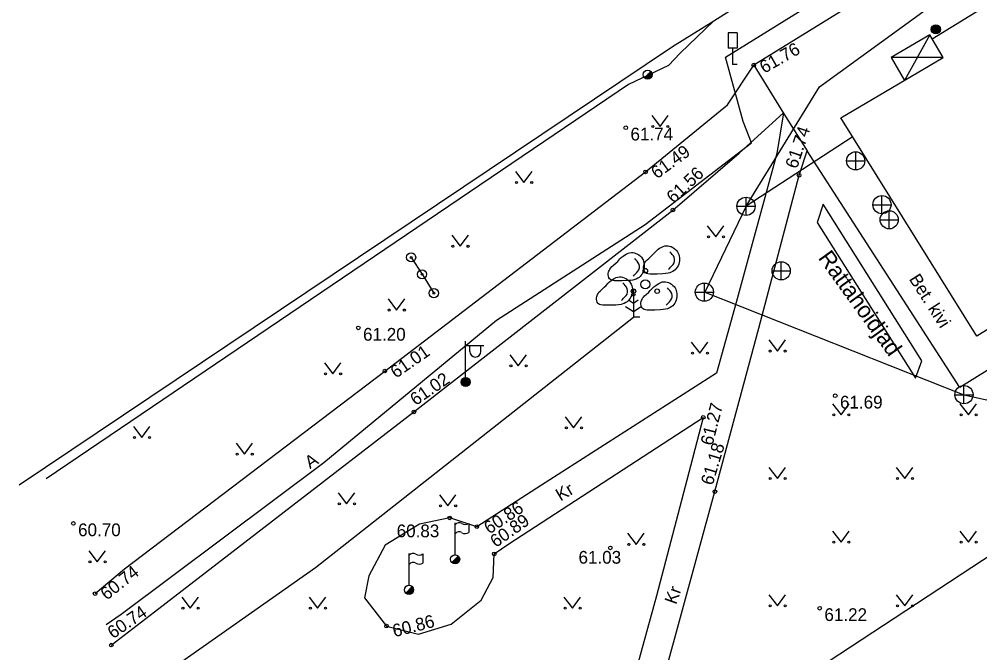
# Model space of a CAD drawing. Extents: x 635052 to 635544, y 6467971 to 6468784.
# Drawn here: x 635324.2 to 635377, y 6468677.3 to 6468712.1 of the extents above; entities that cross this region are included whole.
import ezdxf

# ---------------------------------------------------------------- set-up
doc = ezdxf.new("R2010")
doc.units = 0
for name, color, linetype in [('HALJASTUS', 7, 'Continuous'), ('HOONE', 7, 'Continuous'), ('HOONEDET', 7, 'Continuous'), ('KKAEV', 7, 'Continuous'), ('korgus-EH2000', 7, 'Continuous'), ('KTRASS', 7, 'Continuous'), ('LIIKLUS', 7, 'Continuous'), ('POST', 7, 'Continuous'), ('PUU', 7, 'Continuous'), ('RAJATIS', 7, 'Continuous'), ('RELJEEF', 7, 'Continuous'), ('SITRASS', 7, 'Continuous'), ('TEE', 7, 'Continuous')]:
    doc.layers.add(name, color=color, linetype=linetype)

msp = doc.modelspace()

# ---------------------------------------------------------------- linework, layer by layer
at = {"layer": 'HALJASTUS'}
for p, q in [((635359.011, 6468706.774), (635359.474, 6468706.168)), ((635359.474, 6468706.168), (635359.92, 6468706.774)), ((635351.525, 6468703.691), (635351.988, 6468703.084)), ((635351.988, 6468703.084), (635352.434, 6468703.691)), ((635362.065, 6468700.711), (635362.528, 6468700.104)), ((635362.528, 6468700.104), (635362.974, 6468700.711)), ((635348.025, 6468700.191), (635348.488, 6468699.584)), ((635348.488, 6468699.584), (635348.934, 6468700.191)), ((635358.003, 6468697.196), (635358.003, 6468695.696)), ((635344.525, 6468696.691), (635344.988, 6468696.084)), ((635344.988, 6468696.084), (635345.434, 6468696.691)), ((635358.003, 6468696.446), (635357.736, 6468696.623)), ((635358.003, 6468696.846), (635357.878, 6468696.928)), ((635358.127, 6468696.928), (635358.003, 6468696.846)), ((635358.269, 6468696.623), (635358.003, 6468696.446)), ((635357.578, 6468696.285), (635358.003, 6468696.002)), ((635358.003, 6468696.002), (635358.427, 6468696.285)), ((635358.363, 6468695.696), (635358.003, 6468695.696)), ((635361.188, 6468694.322), (635361.651, 6468693.715)), ((635361.651, 6468693.715), (635362.097, 6468694.322)), ((635365.455, 6468694.439), (635365.918, 6468693.832)), ((635365.918, 6468693.832), (635366.364, 6468694.439)), ((635351.214, 6468693.63), (635351.677, 6468693.023)), ((635351.677, 6468693.023), (635352.123, 6468693.63)), ((635341.025, 6468693.191), (635341.488, 6468692.584)), ((635341.488, 6468692.584), (635341.934, 6468693.191)), ((635368.955, 6468690.939), (635369.418, 6468690.332)), ((635369.418, 6468690.332), (635369.864, 6468690.939)), ((635375.955, 6468690.939), (635376.418, 6468690.332)), ((635376.418, 6468690.332), (635376.864, 6468690.939)), ((635354.258, 6468690.222), (635354.721, 6468689.615)), ((635354.721, 6468689.615), (635355.167, 6468690.222)), ((635330.525, 6468689.691), (635330.988, 6468689.084)), ((635330.988, 6468689.084), (635331.434, 6468689.691)), ((635336.169, 6468688.773), (635336.632, 6468688.166)), ((635336.632, 6468688.166), (635337.078, 6468688.773)), ((635365.455, 6468687.439), (635365.918, 6468686.832)), ((635365.918, 6468686.832), (635366.364, 6468687.439)), ((635372.455, 6468687.439), (635372.918, 6468686.832)), ((635372.918, 6468686.832), (635373.364, 6468687.439)), ((635341.781, 6468686.041), (635342.244, 6468685.434)), ((635342.244, 6468685.434), (635342.689, 6468686.041)), ((635347.345, 6468685.939), (635347.809, 6468685.333)), ((635347.809, 6468685.333), (635348.254, 6468685.939)), ((635357.688, 6468683.822), (635358.151, 6468683.215)), ((635358.151, 6468683.215), (635358.597, 6468683.822)), ((635368.955, 6468683.939), (635369.418, 6468683.332)), ((635369.418, 6468683.332), (635369.864, 6468683.939)), ((635375.955, 6468683.939), (635376.418, 6468683.332)), ((635376.418, 6468683.332), (635376.864, 6468683.939)), ((635328.076, 6468682.857), (635328.54, 6468682.25)), ((635328.54, 6468682.25), (635328.985, 6468682.857)), ((635333.188, 6468680.322), (635333.651, 6468679.715)), ((635333.651, 6468679.715), (635334.097, 6468680.322)), ((635340.188, 6468680.322), (635340.651, 6468679.715)), ((635340.651, 6468679.715), (635341.097, 6468680.322)), ((635354.188, 6468680.322), (635354.651, 6468679.715)), ((635354.651, 6468679.715), (635355.097, 6468680.322)), ((635365.455, 6468680.439), (635365.918, 6468679.832)), ((635365.918, 6468679.832), (635366.364, 6468680.439)), ((635372.455, 6468680.439), (635372.918, 6468679.832)), ((635372.918, 6468679.832), (635373.364, 6468680.439))]:
    msp.add_line(p, q, dxfattribs=at)
for centre in [(635359.073, 6468706.168), (635359.902, 6468706.168), (635351.587, 6468703.084), (635352.416, 6468703.084), (635362.127, 6468700.104), (635362.956, 6468700.104), (635348.087, 6468699.584), (635348.916, 6468699.584), (635344.587, 6468696.084), (635345.416, 6468696.084), (635361.25, 6468693.715), (635362.079, 6468693.715), (635365.517, 6468693.832), (635366.346, 6468693.832), (635351.276, 6468693.023), (635352.105, 6468693.023), (635341.087, 6468692.584), (635341.916, 6468692.584), (635369.017, 6468690.332), (635369.846, 6468690.332), (635376.017, 6468690.332), (635376.846, 6468690.332), (635354.32, 6468689.615), (635355.149, 6468689.615), (635330.587, 6468689.084), (635331.416, 6468689.084), (635336.231, 6468688.166), (635337.06, 6468688.166), (635365.517, 6468686.832), (635366.346, 6468686.832), (635372.517, 6468686.832), (635373.346, 6468686.832), (635341.843, 6468685.434), (635342.672, 6468685.434), (635347.408, 6468685.333), (635348.237, 6468685.333), (635357.75, 6468683.215), (635358.579, 6468683.215), (635369.017, 6468683.332), (635369.846, 6468683.332), (635376.017, 6468683.332), (635376.846, 6468683.332), (635328.139, 6468682.25), (635328.968, 6468682.25), (635333.25, 6468679.715), (635334.079, 6468679.715), (635340.25, 6468679.715), (635341.079, 6468679.715), (635354.25, 6468679.715), (635355.079, 6468679.715), (635365.517, 6468679.832), (635366.346, 6468679.832), (635372.517, 6468679.832), (635373.346, 6468679.832)]:
    msp.add_circle(centre, 0.055, dxfattribs=at)
at = {"layer": 'HOONE'}
for points in [[(635376.88, 6468694.64), (635369.41, 6468706.632), (635375.028, 6468709.956), (635374.426, 6468710.974), (635400.144, 6468726.78), (635400.199, 6468726.813), (635404.187, 6468720.403), (635404.456, 6468720.57), (635405.261, 6468719.276), (635408.2, 6468721.105), (635408.143, 6468721.198), (635408.546, 6468721.448), (635411.682, 6468716.464), (635411.34, 6468716.248), (635411.266, 6468716.366), (635407.948, 6468714.289), (635408.224, 6468713.849), (635391.562, 6468703.582), (635395.075, 6468697.628), (635386.021, 6468692.214), (635382.482, 6468698.133), (635376.88, 6468694.64)], [(635374.426, 6468710.974), (635374.292, 6468711.202), (635372.167, 6468709.959), (635372.905, 6468708.699)]]:
    msp.add_lwpolyline(points, dxfattribs=at)
at = {"layer": 'HOONEDET'}
for points in [[(635374.292, 6468711.202), (635372.905, 6468708.699)], [(635375.028, 6468709.956), (635372.167, 6468709.959)]]:
    msp.add_lwpolyline(points, dxfattribs=at)
at = {"layer": 'KKAEV'}
for p, q in [((635370.223, 6468703.775), (635370.223, 6468704.775)), ((635369.723, 6468704.275), (635370.723, 6468704.275)), ((635364.195, 6468701.281), (635364.195, 6468702.281)), ((635371.665, 6468701.368), (635371.665, 6468702.368)), ((635363.695, 6468701.781), (635364.695, 6468701.781)), ((635371.165, 6468701.868), (635372.165, 6468701.868)), ((635372.066, 6468700.541), (635372.066, 6468701.541)), ((635371.566, 6468701.041), (635372.566, 6468701.041)), ((635366.131, 6468697.737), (635366.131, 6468698.737)), ((635365.631, 6468698.237), (635366.631, 6468698.237)), ((635361.908, 6468696.567), (635361.908, 6468697.567)), ((635361.408, 6468697.067), (635362.408, 6468697.067)), ((635376.172, 6468690.934), (635376.172, 6468691.934)), ((635375.672, 6468691.434), (635376.672, 6468691.434))]:
    msp.add_line(p, q, dxfattribs=at)
for centre in [(635370.223, 6468704.275), (635364.195, 6468701.781), (635371.665, 6468701.868), (635372.066, 6468701.041), (635366.131, 6468698.237), (635361.908, 6468697.067), (635376.172, 6468691.434)]:
    msp.add_circle(centre, 0.5, dxfattribs=at)
at = {"layer": 'korgus-EH2000'}
for centre in [(635364.624, 6468709.539), (635357.584, 6468706.096), (635358.675, 6468703.671), (635367.111, 6468703.489), (635360.176, 6468701.574), (635342.887, 6468695.1), (635344.344, 6468692.735), (635369.1, 6468691.375), (635345.942, 6468690.485), (635361.845, 6468690.19), (635362.485, 6468686.109), (635327.224, 6468684.363), (635347.908, 6468684.664), (635349.401, 6468684.184), (635350.355, 6468682.689), (635356.739, 6468683.019), (635328.42, 6468680.507), (635368.244, 6468679.705), (635344.439, 6468678.722), (635329.311, 6468677.681)]:
    msp.add_circle(centre, 0.1, dxfattribs=at)
at = {"layer": 'KTRASS'}
for points in [[(635364.195, 6468701.781), (635368.233, 6468708.349), (635391.149, 6468724.992)], [(635364.195, 6468701.781), (635361.93, 6468697.07), (635376.17, 6468691.43), (635387.39, 6468688.98), (635407.467, 6468708.453), (635438.13, 6468721.95)], [(635370.027, 6468705.575), (635364.195, 6468701.781)], [(635387.553, 6468689.113), (635351.099, 6468665.217), (635365.367, 6468619.745), (635352.92, 6468608.415)]]:
    msp.add_lwpolyline(points, dxfattribs=at)
at = {"layer": 'LIIKLUS'}
for p, q in [((635363.206, 6468711.317), (635363.206, 6468710.467)), ((635363.706, 6468711.317), (635363.206, 6468711.317)), ((635363.706, 6468711.317), (635363.706, 6468710.467)), ((635363.706, 6468710.467), (635363.206, 6468710.467)), ((635363.456, 6468710.467), (635363.456, 6468709.567)), ((635358.611, 6468708.839), (635358.964, 6468709.193)), ((635363.706, 6468709.567), (635363.456, 6468709.567)), ((635345.789, 6468698.973), (635346.39, 6468698.045)), ((635346.39, 6468698.045), (635347.038, 6468697.009))]:
    msp.add_line(p, q, dxfattribs=at)
for centre, radius in [((635358.788, 6468709.016), 0.25), ((635345.789, 6468698.973), 0.25), ((635345.789, 6468698.973), 0.05), ((635346.39, 6468698.045), 0.25), ((635346.39, 6468698.045), 0.05), ((635347.038, 6468697.009), 0.25), ((635347.038, 6468697.009), 0.05)]:
    msp.add_circle(centre, radius, dxfattribs=at)
for radius, start, end in [(0.225, 224.8541, 45.0356), (0.2, 224.8427, 45.047), (0.175, 224.8281, 45.0616), (0.15, 224.8087, 45.081), (0.125, 224.7814, 45.1083), (0.1, 224.7406, 45.1491), (0.075, 224.6725, 45.2172), (0.05, 224.5363, 45.3534), (0.025, 224.1278, 45.7619)]:
    msp.add_arc((635358.788, 6468709.016), radius, start, end, dxfattribs=at)
at = {"layer": 'POST'}
for p, q in [((635348.783, 6468692.381), (635348.783, 6468694.381)), ((635348.783, 6468694.131), (635349.783, 6468694.131)), ((635349.01, 6468693.81), (635349.01, 6468694.131)), ((635349.623, 6468693.81), (635349.623, 6468694.131)), ((635348.783, 6468692.131), (635348.783, 6468692.131))]:
    msp.add_line(p, q, dxfattribs=at)
for radius in [0.25, 0.225, 0.2, 0.175, 0.15, 0.125, 0.1, 0.075, 0.05, 0.025]:
    msp.add_circle((635348.783, 6468692.131), radius, dxfattribs=at)
msp.add_arc((635349.316, 6468693.81), 0.306, 180, 0, dxfattribs=at)
at = {"layer": 'PUU'}
msp.add_lwpolyline([(635329.667, 6468674.307), (635340.537, 6468681.95), (635358.003, 6468695.696)], dxfattribs=at)
for centre, radius in [((635358.664, 6468698.242), 0.125), ((635358.664, 6468697.492), 0.25), ((635358.014, 6468697.117), 0.125), ((635359.314, 6468697.117), 0.125)]:
    msp.add_circle(centre, radius, dxfattribs=at)
at = {"layer": 'RAJATIS'}
for p, q in [((635348.207, 6468682.647), (635348.207, 6468684.397)), ((635348.959, 6468684.366), (635348.959, 6468683.866)), ((635345.675, 6468680.967), (635345.675, 6468682.717)), ((635346.428, 6468682.686), (635346.428, 6468682.186)), ((635348.029, 6468682.221), (635348.383, 6468682.574)), ((635348.207, 6468682.397), (635348.207, 6468682.397)), ((635345.498, 6468680.54), (635345.852, 6468680.894)), ((635345.675, 6468680.717), (635345.675, 6468680.717))]:
    msp.add_line(p, q, dxfattribs=at)
msp.add_lwpolyline([(635373.514, 6468692.337), (635373.864, 6468693.286), (635368.427, 6468701.904), (635368.106, 6468700.896), (635373.514, 6468692.337)], dxfattribs=at)
for centre, radius in [((635374.628, 6468711.497), 0.25), ((635374.628, 6468711.497), 0.225), ((635374.628, 6468711.497), 0.2), ((635374.628, 6468711.497), 0.175), ((635374.628, 6468711.497), 0.15), ((635374.628, 6468711.497), 0.125), ((635374.628, 6468711.497), 0.1), ((635374.628, 6468711.497), 0.075), ((635374.628, 6468711.497), 0.05), ((635374.628, 6468711.497), 0.025), ((635348.207, 6468682.397), 0.25), ((635345.675, 6468680.717), 0.25)]:
    msp.add_circle(centre, radius, dxfattribs=at)
for centre, radius, start, end in [((635348.429, 6468684.113), 0.288, 57.8941, 140.7366), ((635348.764, 6468684.645), 0.341, 237.8941, 305.0219), ((635348.429, 6468683.613), 0.288, 57.8941, 140.7366), ((635348.764, 6468684.145), 0.341, 237.8941, 305.0219), ((635345.898, 6468682.432), 0.288, 57.8941, 140.7366), ((635346.233, 6468682.965), 0.341, 237.8941, 305.0219), ((635345.898, 6468681.932), 0.288, 57.8941, 140.7366), ((635346.233, 6468682.465), 0.341, 237.8941, 305.0219), ((635348.207, 6468682.397), 0.225, 224.8541, 45.0356), ((635348.207, 6468682.397), 0.2, 224.8427, 45.047), ((635348.207, 6468682.397), 0.175, 224.8281, 45.0616), ((635348.207, 6468682.397), 0.15, 224.8087, 45.081), ((635348.207, 6468682.397), 0.125, 224.7814, 45.1083), ((635348.207, 6468682.397), 0.1, 224.7406, 45.1491), ((635348.207, 6468682.397), 0.075, 224.6725, 45.2172), ((635348.207, 6468682.397), 0.05, 224.5363, 45.3534), ((635348.207, 6468682.397), 0.025, 224.1278, 45.7619), ((635345.675, 6468680.717), 0.225, 224.8541, 45.0356), ((635345.675, 6468680.717), 0.2, 224.8427, 45.047), ((635345.675, 6468680.717), 0.175, 224.8281, 45.0616), ((635345.675, 6468680.717), 0.15, 224.8087, 45.081), ((635345.675, 6468680.717), 0.125, 224.7814, 45.1083), ((635345.675, 6468680.717), 0.1, 224.7406, 45.1491), ((635345.675, 6468680.717), 0.075, 224.6725, 45.2172), ((635345.675, 6468680.717), 0.05, 224.5363, 45.3534), ((635345.675, 6468680.717), 0.025, 224.1278, 45.7619)]:
    msp.add_arc(centre, radius, start, end, dxfattribs=at)
at = {"layer": 'RELJEEF'}
for points in [[(635358.554, 6468698.455), (635358.572, 6468698.53), (635358.594, 6468698.595), (635358.616, 6468698.649), (635358.647, 6468698.706), (635358.698, 6468698.776), (635358.76, 6468698.839), (635358.846, 6468698.916), (635358.983, 6468699.042), (635359.073, 6468699.131), (635359.201, 6468699.263), (635359.273, 6468699.334), (635359.37, 6468699.419), (635359.445, 6468699.473), (635359.534, 6468699.527), (635359.642, 6468699.578), (635359.732, 6468699.604), (635359.828, 6468699.616), (635359.911, 6468699.612), (635359.998, 6468699.596), (635360.074, 6468699.572), (635360.175, 6468699.524), (635360.236, 6468699.485), (635360.318, 6468699.417), (635360.375, 6468699.357), (635360.432, 6468699.275), (635360.465, 6468699.213), (635360.498, 6468699.132), (635360.52, 6468699.048), (635360.533, 6468698.967), (635360.538, 6468698.882), (635360.534, 6468698.79), (635360.52, 6468698.695), (635360.496, 6468698.605), (635360.457, 6468698.511), (635360.414, 6468698.437), (635360.361, 6468698.364), (635360.301, 6468698.299), (635360.246, 6468698.251), (635360.172, 6468698.201), (635360.087, 6468698.158), (635360.012, 6468698.131), (635359.91, 6468698.105), (635359.775, 6468698.085), (635359.617, 6468698.071), (635359.32, 6468698.057), (635359.057, 6468698.056), (635358.901, 6468698.062), (635358.806, 6468698.076), (635358.733, 6468698.098), (635358.674, 6468698.13), (635358.626, 6468698.175), (635358.593, 6468698.232), (635358.57, 6468698.309), (635358.559, 6468698.383), (635358.554, 6468698.455)], [(635356.622, 6468698.082), (635356.641, 6468698.156), (635356.662, 6468698.222), (635356.685, 6468698.275), (635356.715, 6468698.332), (635356.766, 6468698.403), (635356.828, 6468698.466), (635356.914, 6468698.543), (635357.051, 6468698.668), (635357.141, 6468698.758), (635357.269, 6468698.89), (635357.341, 6468698.961), (635357.438, 6468699.045), (635357.514, 6468699.1), (635357.602, 6468699.153), (635357.711, 6468699.204), (635357.8, 6468699.231), (635357.896, 6468699.242), (635357.98, 6468699.238), (635358.066, 6468699.222), (635358.143, 6468699.198), (635358.243, 6468699.151), (635358.304, 6468699.112), (635358.387, 6468699.044), (635358.443, 6468698.983), (635358.5, 6468698.901), (635358.534, 6468698.839), (635358.566, 6468698.758), (635358.588, 6468698.674), (635358.601, 6468698.593), (635358.606, 6468698.509), (635358.603, 6468698.417), (635358.589, 6468698.321), (635358.564, 6468698.232), (635358.525, 6468698.138), (635358.482, 6468698.063), (635358.429, 6468697.99), (635358.37, 6468697.926), (635358.314, 6468697.878), (635358.241, 6468697.828), (635358.155, 6468697.785), (635358.081, 6468697.757), (635357.979, 6468697.731), (635357.843, 6468697.711), (635357.686, 6468697.697), (635357.388, 6468697.684), (635357.125, 6468697.683), (635356.969, 6468697.689), (635356.874, 6468697.702), (635356.801, 6468697.724), (635356.742, 6468697.756), (635356.695, 6468697.801), (635356.661, 6468697.858), (635356.638, 6468697.935), (635356.627, 6468698.009), (635356.622, 6468698.082)], [(635359.939, 6468698.326), (635359.981, 6468698.371), (635360.05, 6468698.444), (635360.118, 6468698.517), (635360.185, 6468698.591), (635360.241, 6468698.673), (635360.267, 6468698.769), (635360.267, 6468698.869), (635360.246, 6468698.966), (635360.204, 6468699.057), (635360.141, 6468699.134), (635360.075, 6468699.21), (635360.009, 6468699.285)], [(635358.007, 6468697.952), (635358.05, 6468697.997), (635358.118, 6468698.07), (635358.186, 6468698.143), (635358.253, 6468698.217), (635358.31, 6468698.299), (635358.335, 6468698.395), (635358.335, 6468698.495), (635358.314, 6468698.593), (635358.272, 6468698.683), (635358.209, 6468698.761), (635358.143, 6468698.836), (635358.077, 6468698.911)], [(635355.97, 6468696.745), (635355.989, 6468696.82), (635356.01, 6468696.885), (635356.033, 6468696.939), (635356.063, 6468696.996), (635356.114, 6468697.066), (635356.176, 6468697.129), (635356.262, 6468697.206), (635356.399, 6468697.332), (635356.489, 6468697.421), (635356.617, 6468697.553), (635356.689, 6468697.624), (635356.786, 6468697.708), (635356.862, 6468697.763), (635356.95, 6468697.817), (635357.059, 6468697.867), (635357.148, 6468697.894), (635357.244, 6468697.906), (635357.328, 6468697.902), (635357.414, 6468697.886), (635357.491, 6468697.861), (635357.591, 6468697.814), (635357.652, 6468697.775), (635357.735, 6468697.707), (635357.791, 6468697.647), (635357.849, 6468697.565), (635357.882, 6468697.502), (635357.914, 6468697.422), (635357.937, 6468697.338), (635357.949, 6468697.256), (635357.954, 6468697.172), (635357.951, 6468697.08), (635357.937, 6468696.985), (635357.912, 6468696.895), (635357.873, 6468696.801), (635357.83, 6468696.727), (635357.777, 6468696.654), (635357.718, 6468696.589), (635357.662, 6468696.541), (635357.589, 6468696.491), (635357.503, 6468696.448), (635357.429, 6468696.421), (635357.327, 6468696.395), (635357.191, 6468696.375), (635357.034, 6468696.36), (635356.736, 6468696.347), (635356.474, 6468696.346), (635356.317, 6468696.352), (635356.222, 6468696.365), (635356.149, 6468696.388), (635356.09, 6468696.42), (635356.043, 6468696.465), (635356.009, 6468696.521), (635355.987, 6468696.598), (635355.975, 6468696.673), (635355.97, 6468696.745)], [(635357.355, 6468696.615), (635357.398, 6468696.66), (635357.466, 6468696.733), (635357.534, 6468696.807), (635357.602, 6468696.881), (635357.658, 6468696.962), (635357.683, 6468697.059), (635357.683, 6468697.159), (635357.662, 6468697.256), (635357.62, 6468697.346), (635357.557, 6468697.424), (635357.491, 6468697.499), (635357.425, 6468697.575)], [(635358.417, 6468696.476), (635358.436, 6468696.551), (635358.457, 6468696.616), (635358.479, 6468696.67), (635358.51, 6468696.727), (635358.561, 6468696.797), (635358.623, 6468696.86), (635358.709, 6468696.937), (635358.846, 6468697.063), (635358.936, 6468697.152), (635359.064, 6468697.284), (635359.136, 6468697.355), (635359.233, 6468697.439), (635359.308, 6468697.494), (635359.397, 6468697.548), (635359.506, 6468697.598), (635359.595, 6468697.625), (635359.691, 6468697.637), (635359.775, 6468697.633), (635359.861, 6468697.617), (635359.938, 6468697.593), (635360.038, 6468697.545), (635360.099, 6468697.506), (635360.182, 6468697.438), (635360.238, 6468697.378), (635360.295, 6468697.296), (635360.329, 6468697.233), (635360.361, 6468697.153), (635360.383, 6468697.069), (635360.396, 6468696.987), (635360.401, 6468696.903), (635360.397, 6468696.811), (635360.383, 6468696.716), (635360.359, 6468696.626), (635360.32, 6468696.532), (635360.277, 6468696.458), (635360.224, 6468696.385), (635360.164, 6468696.32), (635360.109, 6468696.272), (635360.035, 6468696.222), (635359.95, 6468696.179), (635359.876, 6468696.152), (635359.773, 6468696.126), (635359.638, 6468696.106), (635359.481, 6468696.091), (635359.183, 6468696.078), (635358.92, 6468696.077), (635358.764, 6468696.083), (635358.669, 6468696.096), (635358.596, 6468696.119), (635358.537, 6468696.151), (635358.489, 6468696.196), (635358.456, 6468696.252), (635358.433, 6468696.329), (635358.422, 6468696.404), (635358.417, 6468696.476)], [(635359.802, 6468696.346), (635359.844, 6468696.392), (635359.913, 6468696.465), (635359.981, 6468696.538), (635360.048, 6468696.612), (635360.105, 6468696.693), (635360.13, 6468696.79), (635360.13, 6468696.89), (635360.109, 6468696.987), (635360.067, 6468697.078), (635360.004, 6468697.155), (635359.938, 6468697.23), (635359.872, 6468697.306)]]:
    msp.add_lwpolyline(points, dxfattribs=at)
at = {"layer": 'SITRASS'}
for points in [[(635363.07, 6468709.97), (635372.98, 6468716.12), (635382.51, 6468722.14), (635393.86, 6468729.2), (635400.74, 6468733.76), (635408.78, 6468739.37), (635414.23, 6468743.08), (635423.63, 6468749.96), (635429.94, 6468754.77), (635433.49, 6468757), (635436.08, 6468758.83)], [(635363.07, 6468709.97), (635372.98, 6468716.12), (635382.51, 6468722.14), (635393.86, 6468729.2), (635400.74, 6468733.76), (635408.78, 6468739.37), (635414.23, 6468743.08), (635423.63, 6468749.96), (635429.94, 6468754.77), (635433.49, 6468757), (635436.08, 6468758.83)], [(635329.022, 6468678.811), (635329.85, 6468679.38), (635341, 6468687.71), (635350.48, 6468695.52), (635358.66, 6468700.79), (635364.5, 6468705.26), (635364.03, 6468706.44), (635363.07, 6468709.97)]]:
    msp.add_lwpolyline(points, dxfattribs=at)
at = {"layer": 'TEE'}
for points in [[(635360.579, 6468710.186), (635362.428, 6468711.965), (635378.116, 6468721.891), (635391.3, 6468730.196), (635403.194, 6468737.63), (635404.192, 6468737.443)], [(635403.479, 6468737.632), (635404.192, 6468737.443), (635404.711, 6468736.618), (635404.875, 6468735.576), (635404.733, 6468734.575), (635404.254, 6468733.827), (635398.179, 6468730.118), (635388.304, 6468724.109), (635372.935, 6468714.677), (635364.624, 6468709.539), (635366.28, 6468706.864), (635367.558, 6468704.826)], [(635324.248, 6468686.482), (635360.158, 6468710.556), (635362.428, 6468711.965)], [(635359.938, 6468709.506), (635360.579, 6468710.186)], [(635359.938, 6468709.506), (635357.732, 6468708.47), (635325.728, 6468686.805)], [(635328.42, 6468680.507), (635330.041, 6468681.865), (635344.344, 6468692.735), (635358.675, 6468703.671), (635363.171, 6468707.361), (635364.624, 6468709.539)], [(635329.311, 6468677.681), (635331.683, 6468679.512), (635345.942, 6468690.485), (635360.176, 6468701.574), (635363.818, 6468704.695), (635366.251, 6468706.91)], [(635366.251, 6468706.91), (635365.888, 6468704.682), (635363.652, 6468696.492), (635362.57, 6468692.612), (635352.957, 6468686.466), (635349.401, 6468684.184)], [(635348.256, 6468633.985), (635349.881, 6468639.911), (635351.29, 6468645.177), (635352.821, 6468650.729), (635356.46, 6468663.988), (635358.817, 6468672.715), (635362.485, 6468686.109), (635364.893, 6468695.082), (635367.111, 6468703.489), (635367.558, 6468704.826)], [(635383.464, 6468696.491), (635375.945, 6468691.829), (635367.558, 6468704.826)], [(635350.355, 6468682.689), (635351.15, 6468683.25), (635361.845, 6468690.19), (635361.152, 6468687.51), (635359.269, 6468680.392), (635357.533, 6468674.076), (635354.85, 6468664.157), (635352.3, 6468654.57), (635349.43, 6468644.53), (635347.902, 6468638.769), (635346.779, 6468634.745)], [(635349.401, 6468684.184), (635347.908, 6468684.664), (635346.247, 6468684.32), (635344.359, 6468683.166), (635343.471, 6468681.479), (635343.228, 6468680.283), (635344.439, 6468678.722), (635346.201, 6468678.289), (635347.994, 6468678.828), (635349.631, 6468680.141), (635350.307, 6468681.395), (635350.355, 6468682.689)]]:
    msp.add_lwpolyline(points, dxfattribs=at)

# ---------------------------------------------------------------- texts
at = {"layer": 'korgus-EH2000'}
for s, rotation, p in [(' 61.76 ', 29.3758, (635364.967, 6468708.929)), (' 61.74 ', 71.5136, (635366.912, 6468703.556)), (' 61.49 ', 35.8994, (635359.085, 6468703.104)), (' 61.56 ', 43.1065, (635360.032, 6468701.727)), (' 61.01 ', 34.7087, (635344.743, 6468692.16)), (' 61.02 ', 34.4769, (635345.823, 6468690.658)), (' 61.27 ', 75.5019, (635362.287, 6468688.351)), (' 61.18 ', 73.2864, (635362.284, 6468686.169)), (' 60.86 ', 33.6165, (635349.87, 6468683.605)), (' 60.89 ', 35.2091, (635350.234, 6468682.861)), (' 60.74 ', 38.1391, (635328.852, 6468679.956)), (' 60.74 ', 34.4769, (635329.192, 6468677.854)), (' 60.86 ', 14.4628, (635344.614, 6468678.044))]:
    msp.add_text(s, height=0.7, rotation=rotation, dxfattribs=at).set_placement(p)
for s, p in [(' 61.74 ', (635357.584, 6468705.396)), (' 61.20 ', (635342.887, 6468694.4)), (' 61.69 ', (635369.1, 6468690.675)), (' 60.70 ', (635327.224, 6468683.663)), (' 60.83 ', (635344.735, 6468683.604)), (' 61.03 ', (635354.729, 6468682.153)), (' 61.22 ', (635368.244, 6468679.005))]:
    msp.add_text(s, height=0.7, dxfattribs=at).set_placement(p)
at = {"layer": 'RAJATIS'}
msp.add_text('Rattahoidjad', height=0.9, rotation=305.8675, dxfattribs=at).set_placement((635368.126, 6468698.942))
at = {"layer": 'TEE'}
for s, rotation, p in [('Bet. kivi', 302.6143, (635373.13, 6468697.788)), ('A', 32.9824, (635340.23, 6468687.34)), ('Kr', 30.7906, (635353.997, 6468685.562)), ('Kr', 70.3442, (635360.35, 6468679.873))]:
    msp.add_text(s, height=0.7, rotation=rotation, dxfattribs=at).set_placement(p)

doc.saveas('drawing.dxf')
